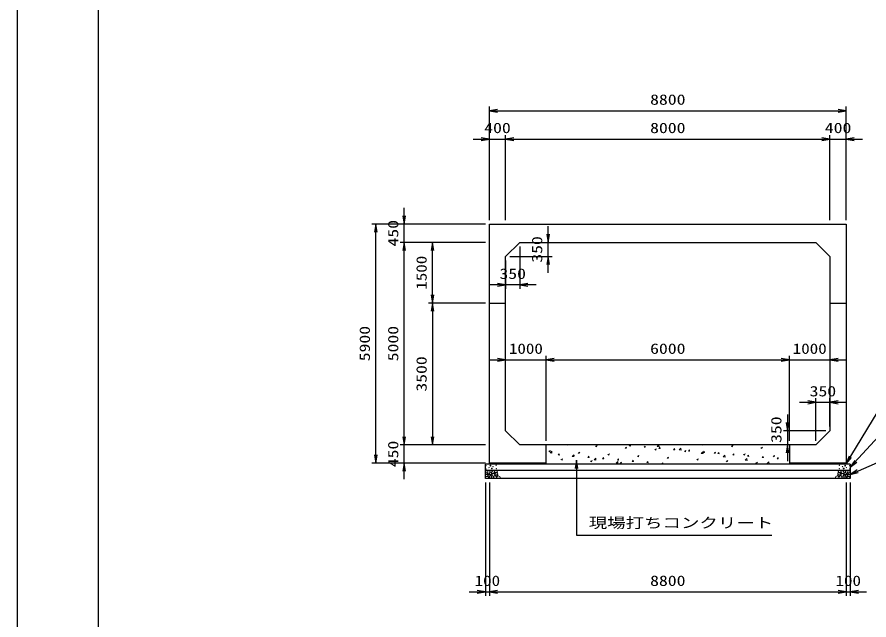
# Model space of a CAD drawing. Units: millimetres at full size. Extents: x 0 to 84100, y 0 to 59400.
# Drawn here: x 0 to 21011, y 29626 to 44513 of the extents above; entities that cross this region are included whole.
import ezdxf
from ezdxf.enums import TextEntityAlignment as Align

# ---------------------------------------------------------------- set-up
doc = ezdxf.new("R2010")
doc.units = ezdxf.units.MM
for name, color, linetype, lineweight in [('D-DCR-HCHn', 4, 'Continuous', 9), ('D-STR-DIM', 7, 'Continuous', 25), ('D-STR-STRn', 1, 'Continuous', 25), ('D-STR-TXT', 7, 'Continuous', 25), ('D-TTL', 2, 'Continuous', 25)]:
    doc.layers.add(name, color=color, linetype=linetype, lineweight=lineweight)
doc.styles.add('ＭＳ ゴシック', font='')
doc.styles.get('ＭＳ ゴシック').set_extended_font_data('MS Gothic')

# ---------------------------------------------------------------- blocks, each defined once
blk = doc.blocks.new('open_arrow')
at = {"color": 0, "linetype": 'Continuous', "lineweight": -2}
blk.add_lwpolyline([(7.5, 1.25), (0, 0), (7.5, -1.25)], dxfattribs=at)

msp = doc.modelspace()

# ---------------------------------------------------------------- linework, layer by layer
at = {"layer": 'D-DCR-HCHn'}
for p, q in [((13552.106, 33950), (13564.66, 33941.533)), ((13564.692, 33941.533), (13567.533, 33950)), ((14269.379, 33917.976), (14304.949, 33931.63)), ((14269.453, 33917.892), (14294.722, 33900.848)), ((14294.754, 33900.849), (14305.054, 33931.547)), ((14999.442, 33877.291), (15035.011, 33890.945)), ((14999.514, 33877.207), (15024.783, 33860.163)), ((15024.815, 33860.164), (15035.116, 33890.862)), ((15100.766, 33924.118), (15122.484, 33950)), ((15100.807, 33924.086), (15131.171, 33921.429)), ((15131.421, 33921.34), (15126.134, 33950)), ((15465.136, 33892.24), (15489.626, 33921.427)), ((15465.175, 33892.208), (15495.539, 33889.551)), ((15495.789, 33889.459), (15489.915, 33921.302)), ((15729.505, 33836.606), (15765.074, 33850.26)), ((15729.576, 33836.522), (15754.845, 33819.478)), ((15754.877, 33819.48), (15765.177, 33850.178)), ((15791.619, 33908.345), (15831.186, 33949.583)), ((15791.677, 33908.239), (15836.857, 33901.232)), ((15829.505, 33860.362), (15853.995, 33889.548)), ((15829.544, 33860.33), (15859.908, 33857.673)), ((15836.81, 33901.262), (15831.197, 33949.507)), ((15860.156, 33857.578), (15854.283, 33889.421)), ((16193.874, 33828.484), (16218.365, 33857.67)), ((16193.912, 33828.451), (16224.276, 33825.795)), ((16224.524, 33825.698), (16218.65, 33857.541)), ((16333.777, 33824.26), (16373.344, 33865.498)), ((16378.968, 33817.178), (16373.355, 33865.422)), ((16900.826, 33950), (16911.739, 33942.639)), ((16911.771, 33942.641), (16914.241, 33950)), ((17616.463, 33919.081), (17652.033, 33932.735)), ((17616.532, 33918.998), (17641.801, 33901.954)), ((17641.833, 33901.957), (17652.133, 33932.655)), ((18346.526, 33878.396), (18382.095, 33892.05)), ((18346.593, 33878.313), (18371.863, 33861.269)), ((18371.895, 33861.272), (18382.195, 33891.97)), ((13112.484, 33794.816), (13148.053, 33808.47)), ((13112.558, 33794.731), (13137.827, 33777.687)), ((13137.859, 33777.688), (13148.16, 33808.386)), ((13148.178, 33749.831), (13187.746, 33791.069)), ((13148.236, 33749.731), (13193.415, 33742.724)), ((13193.368, 33742.749), (13187.756, 33790.994)), ((13349.407, 33701.396), (13373.897, 33730.582)), ((13349.452, 33701.363), (13379.816, 33698.706)), ((13380.065, 33698.628), (13374.192, 33730.471)), ((13690.337, 33665.747), (13729.904, 33706.984)), ((13690.394, 33665.646), (13735.574, 33658.639)), ((13713.776, 33669.517), (13738.266, 33698.704)), ((13713.82, 33669.485), (13744.184, 33666.828)), ((13735.527, 33658.665), (13729.914, 33706.909)), ((13744.433, 33666.748), (13738.559, 33698.591)), ((13842.546, 33754.131), (13878.116, 33767.784)), ((13842.62, 33754.046), (13867.889, 33737.002)), ((13867.921, 33737.003), (13878.221, 33767.701)), ((14078.145, 33637.639), (14102.635, 33666.826)), ((14078.188, 33637.607), (14108.552, 33634.95)), ((14108.801, 33634.867), (14102.927, 33666.71)), ((14232.495, 33581.662), (14272.062, 33622.9)), ((14277.685, 33574.58), (14272.072, 33622.825)), ((14442.515, 33605.761), (14467.005, 33634.947)), ((14473.168, 33602.987), (14467.295, 33634.83)), ((14572.609, 33713.445), (14608.179, 33727.099)), ((14572.681, 33713.361), (14597.95, 33696.317)), ((14597.982, 33696.319), (14608.283, 33727.017)), ((15302.672, 33672.76), (15338.241, 33686.414)), ((15302.743, 33672.677), (15328.012, 33655.632)), ((15328.044, 33655.634), (15338.344, 33686.332)), ((16032.735, 33632.075), (16068.304, 33645.729)), ((16032.805, 33631.992), (16058.074, 33614.948)), ((16058.106, 33614.95), (16068.406, 33645.648)), ((16333.836, 33824.154), (16379.015, 33817.147)), ((16459.568, 33795.921), (16495.137, 33809.575)), ((16459.637, 33795.837), (16484.906, 33778.793)), ((16484.939, 33778.795), (16495.239, 33809.493)), ((16558.244, 33796.606), (16582.734, 33825.792)), ((16558.28, 33796.573), (16588.644, 33793.917)), ((16588.892, 33793.817), (16583.018, 33825.66)), ((16875.935, 33740.176), (16915.503, 33781.413)), ((16875.994, 33740.068), (16921.174, 33733.061)), ((16921.126, 33733.093), (16915.513, 33781.338)), ((16922.613, 33764.728), (16947.103, 33793.914)), ((16922.648, 33764.695), (16953.012, 33762.039)), ((16953.259, 33761.937), (16947.386, 33793.78)), ((17189.63, 33755.236), (17225.2, 33768.889)), ((17189.699, 33755.152), (17214.968, 33738.108)), ((17215, 33738.111), (17225.3, 33768.809)), ((17286.982, 33732.849), (17311.473, 33762.036)), ((17287.016, 33732.817), (17317.38, 33730.161)), ((17317.627, 33730.056), (17311.753, 33761.899)), ((17418.093, 33656.091), (17457.661, 33697.329)), ((17418.152, 33655.983), (17463.332, 33648.976)), ((17463.284, 33649.008), (17457.672, 33697.253)), ((17651.352, 33700.971), (17675.842, 33730.158)), ((17651.384, 33700.939), (17681.748, 33698.283)), ((17681.995, 33698.176), (17676.121, 33730.018)), ((17919.693, 33714.55), (17955.262, 33728.204)), ((17919.761, 33714.468), (17945.03, 33697.423)), ((17945.062, 33697.426), (17955.362, 33728.124)), ((18015.721, 33669.093), (18040.211, 33698.279)), ((18015.753, 33669.061), (18046.117, 33666.405)), ((18046.362, 33666.295), (18040.489, 33698.138)), ((18380.09, 33637.215), (18404.581, 33666.401)), ((18380.121, 33637.183), (18410.485, 33634.526)), ((18410.73, 33634.414), (18404.857, 33666.257)), ((18649.756, 33673.865), (18685.325, 33687.519)), ((18649.822, 33673.783), (18675.091, 33656.738)), ((18675.123, 33656.742), (18685.424, 33687.44)), ((18744.46, 33605.337), (18768.95, 33634.523)), ((18775.098, 33602.534), (18769.224, 33634.377)), ((13415.713, 33590.285), (13451.283, 33603.939)), ((13415.787, 33590.201), (13441.056, 33573.157)), ((13441.088, 33573.157), (13451.388, 33603.855)), ((14145.776, 33549.6), (14181.346, 33563.253)), ((14145.848, 33549.516), (14171.118, 33532.472)), ((14171.149, 33532.473), (14181.45, 33563.171)), ((14232.552, 33581.56), (14277.732, 33574.553)), ((14442.557, 33605.729), (14472.921, 33603.072)), ((14774.653, 33497.577), (14814.22, 33538.815)), ((14774.71, 33497.475), (14819.89, 33490.468)), ((14806.884, 33573.883), (14831.374, 33603.069)), ((14806.925, 33573.851), (14837.289, 33571.194)), ((14819.843, 33490.496), (14814.23, 33538.74)), ((14837.536, 33571.106), (14831.662, 33602.949)), ((14875.839, 33508.914), (14911.408, 33522.568)), ((14875.91, 33508.831), (14901.179, 33491.787)), ((14901.211, 33491.788), (14911.511, 33522.486)), ((15171.253, 33542.005), (15195.743, 33571.191)), ((15171.293, 33541.972), (15201.657, 33539.316)), ((15201.904, 33539.226), (15196.03, 33571.068)), ((15535.623, 33510.127), (15560.113, 33539.313)), ((15535.661, 33510.094), (15566.025, 33507.438)), ((15566.271, 33507.345), (15560.398, 33539.188)), ((15610.515, 33470), (15641.471, 33481.883)), ((15637.613, 33470), (15641.573, 33481.802)), ((15899.992, 33478.248), (15924.482, 33507.435)), ((15900.029, 33478.216), (15930.393, 33475.56)), ((15930.639, 33475.464), (15924.765, 33507.307)), ((16284.189, 33470), (16288.851, 33475.557)), ((16290.134, 33470), (16289.133, 33475.427)), ((16762.797, 33591.39), (16798.367, 33605.044)), ((16762.866, 33591.307), (16788.135, 33574.263)), ((16788.167, 33574.265), (16798.467, 33604.963)), ((17492.86, 33550.705), (17528.429, 33564.358)), ((17492.928, 33550.622), (17518.197, 33533.578)), ((17518.229, 33533.581), (17528.529, 33564.279)), ((17960.251, 33572.006), (17999.819, 33613.244)), ((17960.31, 33571.897), (18005.49, 33564.89)), ((18005.442, 33564.924), (17999.83, 33613.169)), ((18222.923, 33510.019), (18258.492, 33523.673)), ((18222.989, 33509.937), (18248.258, 33492.893)), ((18248.29, 33492.896), (18258.591, 33523.594)), ((18502.409, 33487.922), (18541.977, 33529.159)), ((18502.468, 33487.812), (18547.648, 33480.805)), ((18547.6, 33480.839), (18541.988, 33529.084)), ((18744.489, 33605.305), (18774.853, 33602.648)), ((18954.72, 33470), (18988.555, 33482.988)), ((18984.32, 33470), (18988.652, 33482.91))]:
    msp.add_line(p, q, dxfattribs=at)
for points in [[(11557.281, 33253.808), (11550.346, 33233.005), (11559.592, 33219.136), (11582.707, 33216.824), (11598.488, 33223.599), (11591.952, 33239.939), (11596.575, 33249.185), (11587.33, 33258.431), (11573.461, 33263.053)], [(11601.155, 33177.009), (11618.277, 33202.692), (11616.137, 33209.112), (11592.594, 33215.533), (11571.192, 33213.393), (11556.21, 33200.551), (11554.07, 33185.57), (11556.21, 33170.588), (11573.332, 33166.308)], [(11601.198, 33311.594), (11580.395, 33316.217), (11561.904, 33306.971), (11559.592, 33286.168), (11564.215, 33269.988), (11587.33, 33263.053), (11603.51, 33263.053), (11610.444, 33274.611), (11610.444, 33300.037)], [(11619.69, 33313.906), (11612.756, 33293.102), (11615.067, 33269.988), (11598.887, 33244.562), (11619.69, 33233.005), (11642.805, 33244.562), (11656.673, 33263.053), (11661.296, 33293.102), (11656.673, 33309.283), (11642.805, 33316.217)], [(11624.313, 33233.005), (11612.756, 33223.759), (11617.379, 33216.824), (11633.559, 33216.824), (11640.493, 33219.136), (11645.116, 33228.382), (11638.182, 33235.316)], [(11661.082, 33177.009), (11671.783, 33202.692), (11663.222, 33213.393), (11637.539, 33213.393), (11626.838, 33209.112), (11616.137, 33194.131), (11616.137, 33181.289), (11626.838, 33164.167), (11639.679, 33162.027)], [(11658.985, 33258.431), (11647.427, 33230.693), (11656.673, 33219.136), (11684.411, 33219.136), (11695.968, 33223.759), (11707.525, 33239.939), (11707.525, 33253.808), (11695.968, 33272.299), (11682.099, 33274.611)], [(11697.466, 33125.643), (11703.886, 33144.905), (11701.746, 33166.308), (11716.728, 33189.85), (11697.466, 33200.551), (11676.063, 33189.85), (11663.222, 33172.728), (11658.941, 33144.905), (11663.222, 33129.924), (11676.063, 33123.503)], [(11693.185, 33200.551), (11703.886, 33209.112), (11699.606, 33215.533), (11684.624, 33215.533), (11678.204, 33213.393), (11673.923, 33204.832), (11680.344, 33198.411)], [(11763.203, 33179.532), (11727.829, 33186.129), (11712.782, 33198.266), (11708.03, 33217.263), (11722.713, 33231.629), (11751.323, 33239.69), (11772.97, 33226.761), (11786.961, 33209.347), (11783.002, 33191.67)], [(11723.447, 33236.214), (11710.689, 33240.569), (11709.425, 33268.678), (11722.512, 33297.359), (11739.448, 33313.536), (11771.403, 33307.032), (11774.133, 33271.913), (11763.816, 33259.876), (11735.739, 33244.301)], [(11754.798, 33245.711), (11756.454, 33239.566), (11762.011, 33235.193), (11774.19, 33233.302), (11785.305, 33239.802), (11795.592, 33249.138), (11804.858, 33257.333), (11804.635, 33263.462), (11798.736, 33268.875), (11784.203, 33270.356), (11771.47, 33264.383), (11762.011, 33255.165), (11757.281, 33250.556)], [(11782.012, 33279.601), (11775.964, 33285.086), (11774.897, 33290.792), (11778.414, 33303.305), (11788.71, 33317.61), (11811.004, 33316.105), (11832.571, 33305.811), (11847.195, 33285.597), (11845.021, 33272.456), (11838.02, 33265.716), (11826.769, 33263.215), (11810.511, 33267.483), (11789.289, 33274.481)], [(11843.372, 33211.832), (11848.688, 33216.874), (11855.476, 33225.68), (11857.145, 33233.275), (11853.144, 33247.685), (11839.088, 33258.67), (11818.907, 33257.89), (11791.698, 33243.001), (11782.086, 33230.757), (11785.152, 33216.784), (11794.778, 33210.04), (11803.599, 33209.145), (11817.363, 33209.524), (11830.808, 33211.002)], [(11799.971, 33185.265), (11804.183, 33188.446), (11807.686, 33193.505), (11807.81, 33200.431), (11803.414, 33206.067), (11795.769, 33207.977), (11789.356, 33206.179), (11787.704, 33200.442), (11786.896, 33194.835), (11787.881, 33187.456), (11793.975, 33184.127)], [(11827.597, 33170.331), (11817.895, 33175.079), (11810.89, 33183.822), (11810.719, 33195.084), (11814.942, 33205.627), (11830.189, 33207.625), (11845.054, 33208.018), (11859.481, 33202.512), (11861.849, 33193.273), (11849.54, 33182.195), (11834.555, 33173.15)], [(20272.403, 33170.331), (20282.105, 33175.079), (20289.11, 33183.822), (20289.281, 33195.084), (20285.058, 33205.627), (20269.811, 33207.625), (20254.946, 33208.018), (20240.519, 33202.512), (20238.151, 33193.273), (20250.46, 33182.195), (20265.445, 33173.15)], [(20256.628, 33211.832), (20251.312, 33216.874), (20244.524, 33225.68), (20242.855, 33233.275), (20246.856, 33247.685), (20260.912, 33258.67), (20281.093, 33257.89), (20308.302, 33243.001), (20317.914, 33230.757), (20314.848, 33216.784), (20305.222, 33210.04), (20296.401, 33209.145), (20282.637, 33209.524), (20269.192, 33211.002)], [(20317.988, 33279.601), (20324.036, 33285.086), (20325.103, 33290.792), (20321.586, 33303.305), (20311.29, 33317.61), (20288.996, 33316.105), (20267.429, 33305.811), (20252.805, 33285.597), (20254.979, 33272.456), (20261.98, 33265.716), (20273.231, 33263.215), (20289.489, 33267.483), (20310.711, 33274.481)], [(20300.029, 33185.265), (20295.817, 33188.446), (20292.314, 33193.505), (20292.19, 33200.431), (20296.586, 33206.067), (20304.231, 33207.977), (20310.644, 33206.179), (20312.296, 33200.442), (20313.104, 33194.835), (20312.119, 33187.456), (20306.025, 33184.127)], [(20345.202, 33245.711), (20343.546, 33239.566), (20337.989, 33235.193), (20325.81, 33233.302), (20314.695, 33239.802), (20304.408, 33249.138), (20295.142, 33257.333), (20295.365, 33263.462), (20301.264, 33268.875), (20315.797, 33270.356), (20328.53, 33264.383), (20337.989, 33255.165), (20342.719, 33250.556)], [(20336.797, 33179.532), (20372.171, 33186.129), (20387.218, 33198.266), (20391.97, 33217.263), (20377.287, 33231.629), (20348.677, 33239.69), (20327.03, 33226.761), (20313.039, 33209.347), (20316.998, 33191.67)], [(20376.553, 33236.214), (20389.311, 33240.569), (20390.575, 33268.678), (20377.488, 33297.359), (20360.552, 33313.536), (20328.597, 33307.032), (20325.867, 33271.913), (20336.184, 33259.876), (20364.261, 33244.301)], [(20402.534, 33125.643), (20396.114, 33144.905), (20398.254, 33166.308), (20383.272, 33189.85), (20402.534, 33200.551), (20423.937, 33189.85), (20436.778, 33172.728), (20441.059, 33144.905), (20436.778, 33129.924), (20423.937, 33123.503)], [(20441.015, 33258.431), (20452.573, 33230.693), (20443.327, 33219.136), (20415.589, 33219.136), (20404.032, 33223.759), (20392.475, 33239.939), (20392.475, 33253.808), (20404.032, 33272.299), (20417.901, 33274.611)], [(20406.815, 33200.551), (20396.114, 33209.112), (20400.394, 33215.533), (20415.376, 33215.533), (20421.796, 33213.393), (20426.077, 33204.832), (20419.656, 33198.411)], [(20438.918, 33177.009), (20428.217, 33202.692), (20436.778, 33213.393), (20462.461, 33213.393), (20473.162, 33209.112), (20483.863, 33194.131), (20483.863, 33181.289), (20473.162, 33164.167), (20460.321, 33162.027)], [(20480.31, 33313.906), (20487.244, 33293.102), (20484.933, 33269.988), (20501.113, 33244.562), (20480.31, 33233.005), (20457.195, 33244.562), (20443.327, 33263.053), (20438.704, 33293.102), (20443.327, 33309.283), (20457.195, 33316.217)], [(20475.687, 33233.005), (20487.244, 33223.759), (20482.621, 33216.824), (20466.441, 33216.824), (20459.507, 33219.136), (20454.884, 33228.382), (20461.818, 33235.316)], [(20498.845, 33177.009), (20481.723, 33202.692), (20483.863, 33209.112), (20507.406, 33215.533), (20528.808, 33213.393), (20543.79, 33200.551), (20545.93, 33185.57), (20543.79, 33170.588), (20526.668, 33166.308)], [(20498.802, 33311.594), (20519.605, 33316.217), (20538.096, 33306.971), (20540.408, 33286.168), (20535.785, 33269.988), (20512.67, 33263.053), (20496.49, 33263.053), (20489.556, 33274.611), (20489.556, 33300.037)], [(20542.719, 33253.808), (20549.654, 33233.005), (20540.408, 33219.136), (20517.293, 33216.824), (20501.512, 33223.599), (20508.048, 33239.939), (20503.425, 33249.185), (20512.67, 33258.431), (20526.539, 33263.053)], [(11609.716, 33123.503), (11624.698, 33129.924), (11628.978, 33151.326), (11620.417, 33166.308), (11605.435, 33170.588), (11586.173, 33168.448), (11564.771, 33159.887), (11554.07, 33147.045), (11554.07, 33132.064), (11560.49, 33123.503), (11586.173, 33125.643)], [(11656.801, 33129.924), (11656.801, 33155.606), (11646.1, 33162.027), (11635.399, 33155.606), (11633.259, 33140.625), (11635.399, 33127.783), (11650.381, 33123.503)], [(11714.588, 33127.783), (11733.85, 33123.503), (11750.972, 33132.064), (11753.112, 33151.326), (11750.968, 33174.878), (11727.429, 33182.327), (11712.447, 33178.603), (11706.027, 33162.027), (11706.027, 33138.484)], [(11762.352, 33173.637), (11777.306, 33182.556), (11803.44, 33182.292), (11824.93, 33163.525), (11828.643, 33134.899), (11814.853, 33124.245), (11778.098, 33121.871), (11761.731, 33131.633), (11757.172, 33154.06)], [(11859.972, 33122.493), (11844.837, 33124.274), (11834.866, 33129.787), (11830.835, 33142.722), (11830.945, 33154.963), (11840.172, 33171.678), (11858.242, 33182.822), (11885.731, 33178.403), (11907.453, 33170.334), (11912.643, 33146.125), (11908.03, 33128.257), (11886.884, 33122.877)], [(20240.028, 33122.493), (20255.163, 33124.274), (20265.134, 33129.787), (20269.165, 33142.722), (20269.055, 33154.963), (20259.828, 33171.678), (20241.758, 33182.822), (20214.269, 33178.403), (20192.547, 33170.334), (20187.357, 33146.125), (20191.97, 33128.257), (20213.116, 33122.877)], [(20337.648, 33173.637), (20322.694, 33182.556), (20296.56, 33182.292), (20275.07, 33163.525), (20271.357, 33134.899), (20285.147, 33124.245), (20321.902, 33121.871), (20338.269, 33131.633), (20342.828, 33154.06)], [(20385.412, 33127.783), (20366.15, 33123.503), (20349.028, 33132.064), (20346.888, 33151.326), (20349.032, 33174.878), (20372.571, 33182.327), (20387.553, 33178.603), (20393.973, 33162.027), (20393.973, 33138.484)], [(20443.199, 33129.924), (20443.199, 33155.606), (20453.9, 33162.027), (20464.601, 33155.606), (20466.741, 33140.625), (20464.601, 33127.783), (20449.619, 33123.503)], [(20490.284, 33123.503), (20475.302, 33129.924), (20471.022, 33151.326), (20479.583, 33166.308), (20494.565, 33170.588), (20513.827, 33168.448), (20535.229, 33159.887), (20545.93, 33147.045), (20545.93, 33132.064), (20539.51, 33123.503), (20513.827, 33125.643)]]:
    msp.add_lwpolyline(points, close=True, dxfattribs=at)
for points in [[(11693.432, 33318.547), (11676.093, 33316.446), (11664.258, 33308.701), (11664.626, 33289.819), (11670.514, 33276.087), (11685.025, 33276.185), (11705.107, 33279.153), (11714.799, 33293.689), (11724.082, 33303.492), (11726.884, 33314.345), (11714.099, 33318.547), (11693.082, 33318.547)], [(20406.568, 33318.547), (20423.907, 33316.446), (20435.742, 33308.701), (20435.374, 33289.819), (20429.486, 33276.087), (20414.975, 33276.185), (20394.893, 33279.153), (20385.201, 33293.689), (20375.918, 33303.492), (20373.116, 33314.345), (20385.901, 33318.547), (20406.918, 33318.547)]]:
    msp.add_lwpolyline(points, dxfattribs=at)
for centre, radius in [((11566.091, 33436.145), 4.5), ((11675.004, 33436.145), 11.25), ((11741.563, 33412.459), 4.5), ((11817.197, 33445.221), 4.5), ((20282.803, 33445.221), 4.5), ((20358.437, 33412.459), 4.5), ((20424.996, 33436.145), 11.25), ((20533.909, 33436.145), 4.5), ((11567.803, 33355.879), 4.5), ((11643.437, 33388.641), 4.5), ((11709.996, 33364.955), 11.25), ((11818.909, 33364.955), 4.5), ((20281.091, 33364.955), 4.5), ((20390.004, 33364.955), 11.25), ((20456.563, 33388.641), 4.5), ((20532.197, 33355.879), 4.5)]:
    msp.add_circle(centre, radius, dxfattribs=at)
at = {"layer": 'D-STR-DIM'}
for p, q in [((11650, 39500), (11650, 42300)), ((20450, 39500), (20450, 42300)), ((11650, 42200), (20450, 42200)), ((11250, 41500), (12450, 41500)), ((11650, 39500), (11650, 41600)), ((12050, 39500), (12050, 41600)), ((12050, 39500), (12050, 41600)), ((12050, 41500), (20050, 41500)), ((19650, 41500), (20850, 41500)), ((20050, 39500), (20050, 41600)), ((20050, 39500), (20050, 41600)), ((20450, 39500), (20450, 41600)), ((9550, 38550), (9550, 39800)), ((11550, 39400), (8750, 39400)), ((8850, 33500), (8850, 39400)), ((11550, 39400), (9450, 39400)), ((13100, 38200), (13100, 39350)), ((11550, 38950), (9450, 38950)), ((11550, 38950), (9450, 38950)), ((9550, 33950), (9550, 38950)), ((11550, 38950), (10150, 38950)), ((10250, 37450), (10250, 38950)), ((12500, 38950), (13200, 38950)), ((12400, 38850), (12400, 37800)), ((12050, 38500), (12050, 37800)), ((12150, 38600), (13200, 38600)), ((12800, 37900), (11650, 37900)), ((11550, 37450), (10150, 37450)), ((11550, 37450), (10150, 37450)), ((10250, 37450), (10250, 33950)), ((13050, 34050), (13050, 36150)), ((13050, 34050), (13050, 36150)), ((19050, 34050), (19050, 36150)), ((19050, 34050), (19050, 36150)), ((11650, 36050), (13450, 36050)), ((13050, 36050), (19050, 36050)), ((18650, 36050), (20450, 36050)), ((19700, 34050), (19700, 35100)), ((20050, 34400), (20050, 35100)), ((19300, 35000), (20450, 35000)), ((19000, 34700), (19000, 33550)), ((9550, 33100), (9550, 34350)), ((19950, 34300), (18900, 34300)), ((11550, 33950), (9450, 33950)), ((11550, 33950), (9450, 33950)), ((11550, 33950), (10150, 33950)), ((19600, 33950), (18900, 33950)), ((11550, 33500), (8750, 33500)), ((11550, 33500), (9450, 33500)), ((11550, 33020), (11550, 30220)), ((11650, 33020), (11650, 30220)), ((11650, 33020), (11650, 30220)), ((20450, 33020), (20450, 30220)), ((20450, 33020), (20450, 30220)), ((20550, 33020), (20550, 30220)), ((11150, 30320), (12050, 30320)), ((11650, 30320), (20450, 30320)), ((20050, 30320), (20950, 30320))]:
    msp.add_line(p, q, dxfattribs=at)
at = {"layer": 'D-STR-STRn'}
for p, q in [((11650, 39400), (20450, 39400)), ((11650, 33500), (11650, 39400)), ((20450, 39400), (20450, 33500)), ((12050, 38600), (12400, 38950)), ((12400, 38950), (19700, 38950)), ((19700, 38950), (20050, 38600)), ((12050, 34300), (12050, 38600)), ((20050, 38600), (20050, 34300)), ((11650, 37450), (12050, 37450)), ((20050, 37450), (20450, 37450)), ((12400, 33950), (12050, 34300)), ((20050, 34300), (19700, 33950)), ((19700, 33950), (12400, 33950)), ((13050, 33470), (13050, 33950)), ((19050, 33950), (19050, 33470)), ((20550, 33470), (11550, 33470)), ((11550, 33120), (11550, 33470)), ((13050, 33500), (11650, 33500)), ((11650, 33500), (11650, 33470)), ((20450, 33500), (19050, 33500)), ((20450, 33500), (20450, 33470)), ((20550, 33470), (20550, 33120)), ((20550, 33320), (11550, 33320)), ((20550, 33120), (11550, 33120))]:
    msp.add_line(p, q, dxfattribs=at)
at = {"layer": 'D-STR-TXT'}
for points in [[(20450, 33485), (21350, 34970), (21550, 34970), (26617.513, 34970)], [(20550, 33395), (21350, 34270), (21550, 34270), (25253.046, 34270)], [(13800, 33570), (13800, 31720), (14000, 31720), (18612.69, 31720)], [(20550, 33220), (21350, 33570), (21550, 33570), (22879.442, 33570)]]:
    msp.add_lwpolyline(points, dxfattribs=at)
at = {"layer": 'D-TTL'}
for points in [[(0, 0), (84100, 0), (84100, 59400), (0, 59400)], [(2000, 2000), (82100, 2000), (82100, 57400), (2000, 57400)]]:
    msp.add_lwpolyline(points, close=True, dxfattribs=at)

# ---------------------------------------------------------------- block references
at = {"layer": 'D-STR-DIM', "xscale": 26.7, "yscale": 26.7}
for p in [(11650, 42200), (12050, 41500), (12050, 41500), (20450, 41500), (12400, 37900), (13050, 36050), (13050, 36050), (20050, 36050), (20050, 35000), (11650, 30320), (11650, 30320), (20550, 30320)]:
    msp.add_blockref('open_arrow', p, dxfattribs=at)
for p, rotation in [((20450, 42200), 180), ((11650, 41500), 180), ((20050, 41500), 180), ((20050, 41500), 180), ((9550, 39400), 90), ((8850, 39400), 270), ((13100, 38950), 90), ((9550, 38950), 270), ((9550, 38950), 270), ((10250, 38950), 270), ((13100, 38600), 270), ((12050, 37900), 180), ((10250, 37450), 90), ((10250, 37450), 270), ((12050, 36050), 180), ((19050, 36050), 180), ((19050, 36050), 180), ((19700, 35000), 180), ((19000, 34300), 90), ((9550, 33950), 90), ((9550, 33950), 90), ((10250, 33950), 90), ((19000, 33950), 270), ((8850, 33500), 90), ((9550, 33500), 270), ((11550, 30320), 180), ((20450, 30320), 180), ((20450, 30320), 180)]:
    msp.add_blockref('open_arrow', p, dxfattribs=dict(at, rotation=rotation))
at = {"layer": 'D-STR-TXT', "xscale": 26.7, "yscale": 26.7}
for p, rotation in [((20450, 33485), 58.8), ((13800, 33570), 270), ((20550, 33395), 47.6), ((20550, 33220), 23.6)]:
    msp.add_blockref('open_arrow', p, dxfattribs=dict(at, rotation=rotation))

# ---------------------------------------------------------------- texts
at = {"layer": 'D-STR-DIM', "style": 'ＭＳ ゴシック'}
for s, width, p in [('8800', 1.25, (16050, 42475)), ('400', 1.25, (11850, 41775)), ('8000', 1.25, (16050, 41775)), ('400', 1.25, (20250, 41775)), ('350', 1.25, (12225, 38175)), ('1000', 1.2, (12550, 36325)), ('6000', 1.25, (16050, 36325)), ('1000', 1.2, (19550, 36325)), ('350', 1.25, (19875, 35275)), ('100', 1.2, (11600, 30595)), ('8800', 1.25, (16050, 30595)), ('100', 1.2, (20500, 30595))]:
    msp.add_text(s, height=256.6, dxfattribs=dict(at, width=width)).set_placement(p, align=Align.MIDDLE_CENTER)
for s, width, p in [('450', 1.25, (9275, 39175)), ('350', 1.25, (12825, 38775)), ('1500', 1.2, (9975, 38200)), ('5900', 1.25, (8575, 36450)), ('5000', 1.25, (9275, 36450)), ('3500', 1.25, (9975, 35700)), ('350', 1.25, (18725, 34325)), ('450', 1.25, (9275, 33725))]:
    msp.add_text(s, height=256.6, rotation=90, dxfattribs=dict(at, width=width)).set_placement(p, align=Align.MIDDLE_CENTER)
at = {"layer": 'D-STR-TXT', "style": 'ＭＳ ゴシック', "width": 1.3}
msp.add_text('現場打ちコンクリート', height=256.6, dxfattribs=at).set_placement((14100, 31820), align=Align.BOTTOM_LEFT)

doc.saveas('drawing.dxf')
